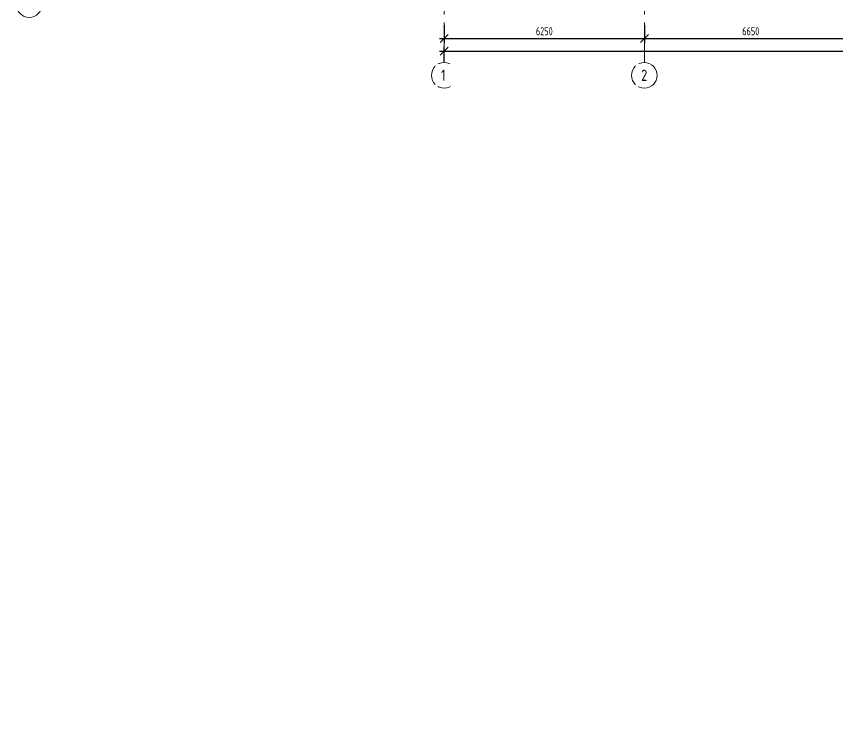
# Model space of a CAD drawing. Header units: millimetres. Extents: x -8417289 to 9420486, y 0 to 208205.
# Drawn here: x -360106 to -334456, y 32845 to 54835 of the extents above; entities that cross this region are included whole.
import ezdxf
from ezdxf import colors
from ezdxf.entities.mleader import LeaderData, LeaderLine
from ezdxf.math import Vec2, Vec3

# ---------------------------------------------------------------- set-up
doc = ezdxf.new("R2010")
doc.units = ezdxf.units.MM
doc.header["$MEASUREMENT"] = 0
doc.linetypes.add('CENTER', pattern=[2, 1.25, -0.25, 0.25, -0.25])
doc.layers.get('0').update_dxf_attribs({"color": 250, "lineweight": 9})
for name, color, linetype, lineweight in [('АР_Оси', 195, 'Continuous', 9), ('АР_Оси размеры', 164, 'Continuous', 9), ('АР_Отметки', 250, 'Continuous', 15)]:
    doc.layers.add(name, color=color, linetype=linetype, lineweight=lineweight)
doc.styles.add('ISOCPEUR', font='isocpeur.TTF', dxfattribs={"width": 0.7})
doc.styles.add('ГОСТ 2.304', font='isocpeur.TTF', dxfattribs={"width": 0.7})
doc.dimstyles.new('СПДС', dxfattribs={"dimscale": 100, "dimtxt": 2.5, "dimasz": 2.5, "dimexe": 1.5, "dimexo": 0, "dimgap": 1, "dimtad": 1, "dimdec": 0, "dimrnd": 1, "dimtxsty": 'ГОСТ 2.304', "dimblk": 'OBLIQUE', "dimcen": 2.5, "dimdle": 1.5, "dimadec": 0, "dimazin": 2, "dimtfac": 0.75, "dimtdec": 0, "dimtmove": 1, "dimatfit": 3, "dimfxl": 1, "dimtolj": 1, "dimarcsym": 1})

# ---------------------------------------------------------------- blocks, each defined once
blk = doc.blocks.new('_Oblique')
at = {"color": 0, "linetype": 'ByBlock', "lineweight": -2}
blk.add_line((-0.5, -0.5), (0.5, 0.5), dxfattribs=at)
blk = doc.blocks.new('*D563')
at = {"layer": 'АР_Оси размеры', "color": 0, "lineweight": -2, "ltscale": 100, "transparency": 16777216}
for p, q in [((-346742, 54557), (-346742, 53997)), ((-340492, 54557), (-340492, 53997)), ((-346892, 54147), (-340342, 54147))]:
    blk.add_line(p, q, dxfattribs=at)
at = {"layer": 'АР_Оси размеры', "color": 0, "lineweight": -2, "ltscale": 100, "transparency": 16777216, "xscale": 250, "yscale": 250, "zscale": 250, "rotation": 180}
blk.add_blockref('_Oblique', (-346742, 54147), dxfattribs=at)
at = {"layer": 'АР_Оси размеры', "color": 0, "lineweight": -2, "ltscale": 100, "transparency": 16777216, "xscale": 250, "yscale": 250, "zscale": 250}
blk.add_blockref('_Oblique', (-340492, 54147), dxfattribs=at)
at = {"layer": 'АР_Оси размеры', "color": 0, "ltscale": 100, "transparency": 16777216, "insert": (-343617, 54372), "char_height": 250, "attachment_point": 5, "style": 'ГОСТ 2.304'}
blk.add_mtext('\\A1;6250', dxfattribs=at)
blk = doc.blocks.new('*D564')
at = {"layer": 'АР_Оси размеры', "color": 0, "lineweight": -2, "ltscale": 100, "transparency": 16777216}
for p, q in [((-333842, 54971), (-333842, 53997)), ((-340492, 54557), (-340492, 53997)), ((-340642, 54147), (-333692, 54147))]:
    blk.add_line(p, q, dxfattribs=at)
at = {"layer": 'АР_Оси размеры', "color": 0, "lineweight": -2, "ltscale": 100, "transparency": 16777216, "xscale": 250, "yscale": 250, "zscale": 250, "rotation": 180}
blk.add_blockref('_Oblique', (-340492, 54147), dxfattribs=at)
at = {"layer": 'АР_Оси размеры', "color": 0, "lineweight": -2, "ltscale": 100, "transparency": 16777216, "xscale": 250, "yscale": 250, "zscale": 250}
blk.add_blockref('_Oblique', (-333842, 54147), dxfattribs=at)
at = {"layer": 'АР_Оси размеры', "color": 0, "ltscale": 100, "transparency": 16777216, "insert": (-337167, 54372), "char_height": 250, "attachment_point": 5, "style": 'ГОСТ 2.304'}
blk.add_mtext('\\A1;6650', dxfattribs=at)
blk = doc.blocks.new('*D562')
at = {"layer": 'АР_Оси размеры', "color": 0, "lineweight": -2, "ltscale": 100, "transparency": 16777216}
for p, q in [((-346742, 53419), (-346742, 53895)), ((-278327, 53419), (-278327, 53895)), ((-346892, 53745), (-278177, 53745))]:
    blk.add_line(p, q, dxfattribs=at)
at = {"layer": 'АР_Оси размеры', "color": 0, "lineweight": -2, "ltscale": 100, "transparency": 16777216, "xscale": 250, "yscale": 250, "zscale": 250, "rotation": 180}
blk.add_blockref('_Oblique', (-346742, 53745), dxfattribs=at)
at = {"layer": 'АР_Оси размеры', "color": 0, "lineweight": -2, "ltscale": 100, "transparency": 16777216, "xscale": 250, "yscale": 250, "zscale": 250}
blk.add_blockref('_Oblique', (-278327, 53745), dxfattribs=at)
at = {"layer": 'АР_Оси размеры', "color": 0, "ltscale": 100, "transparency": 16777216, "insert": (-312535, 53970), "char_height": 250, "attachment_point": 5, "style": 'ГОСТ 2.304'}
blk.add_mtext('\\A1;68415', dxfattribs=at)
blk = doc.blocks.new('_DotSmall')
at = {"color": 0, "linetype": 'ByBlock', "const_width": 0.5}
blk.add_lwpolyline([(-0.0625, 0, 1), (0.0625, 0, 1)], format="xyb", close=True, dxfattribs=at)

msp = doc.modelspace()

# ---------------------------------------------------------------- linework, layer by layer
at = {"layer": 'АР_Оси', "linetype": 'CENTER', "ltscale": 1000}
for p, q in [((-340492, 53394.4), (-340492, 87278.3)), ((-346742, 53394.4), (-346742, 67872.5))]:
    msp.add_line(p, q, dxfattribs=at)
at = {"layer": 'АР_Оси', "ltscale": 0.5}
for centre in [(-359705.8, 55205.7), (-346742, 52994.4), (-340492, 52994.4)]:
    msp.add_circle(centre, 400, dxfattribs=at)

# ---------------------------------------------------------------- dimensions: what is measured, and where the dimension line sits
at = {"layer": 'АР_Оси размеры', "ltscale": 100}
for base, p1, p2, picture, middle in [((-333842, 54147.1), (-340492, 54557), (-333842, 54970.9), '*D564', (-337167, 54372.1)), ((-340492, 54147.1), (-346742, 54557), (-340492, 54557), '*D563', (-343617, 54372.1))]:
    dim = msp.add_linear_dim(base=base, p1=p1, p2=p2, dimstyle='СПДС', dxfattribs=at)
    dim.commit()
    dim.dimension.update_dxf_attribs({"geometry": picture, "text_midpoint": middle})

# ---------------------------------------------------------------- leaders
at = {"layer": 'АР_Отметки'}
ml = msp.add_multileader_mtext('Standard', dxfattribs=at)
ml.set_content('{\\W0.8;-2,250}', color=256, style='ISOCPEUR')
ml.set_leader_properties(color=256, linetype='Continuous', lineweight=-1)
ml.set_arrow_properties(name='DOTSMALL')
ml.build(insert=Vec2(0, 0))
ml.multileader.update_dxf_attribs({"has_text_frame": 1, "text_left_attachment_type": 4, "text_right_attachment_type": 4, "dogleg_length": 100, "arrow_head_size": 180})
ctx = ml.context
ctx.base_point, ctx.char_height, ctx.arrow_head_size, ctx.landing_gap_size, ctx.plane_origin = Vec3(-336127.5, 116985.9, 0), 250, 180, 50, Vec3(-337174, 115928.8, 0)
ctx.left_attachment, ctx.right_attachment = 4, 4
notes = []
notes.append((ctx, [(0, (0, 0, 0), (0, 0), (1, 0), 1, [])]))
ctx.mtext.insert, ctx.mtext.width, ctx.mtext.defined_height, ctx.mtext.line_spacing_style, ctx.mtext.flow_direction = Vec3(-336077.5, 117319.2, 0), 769.989, 343.9, 2, 5
for ctx, leaders in notes:
    for number, flags, end, landing, length, lines in leaders:
        leader = LeaderData()
        leader.index, (leader.has_last_leader_line, leader.has_dogleg_vector, leader.attachment_direction) = number, flags
        leader.last_leader_point, leader.dogleg_vector, leader.dogleg_length = Vec3(end), Vec3(landing), length
        for number, points, colour, breaks in lines:
            line = LeaderLine()
            line.index, line.vertices, line.color, line.breaks = number, Vec3.list(points), colors.encode_raw_color(colour), breaks
            leader.lines.append(line)
        ctx.leaders.append(leader)

# ---------------------------------------------------------------- next in the draw order: texts
at = {"layer": 'АР_Оси', "insert": (-346841.8, 53172.2), "char_height": 350, "attachment_point": 1, "line_spacing_factor": 1.149209, "style": 'ГОСТ 2.304', "bg_fill": 2}
msp.add_mtext('{\\W0.8;1}', dxfattribs=at)
at = {"layer": 'АР_Оси', "insert": (-340591.8, 53172.2), "char_height": 350, "width": 114.629, "attachment_point": 1, "line_spacing_factor": 1.149209, "style": 'ГОСТ 2.304', "bg_fill": 2}
msp.add_mtext('{\\W0.8;2}', dxfattribs=at)

# ---------------------------------------------------------------- next in the draw order: dimensions: what is measured, and where the dimension line sits
at = {"layer": 'АР_Оси размеры', "ltscale": 100}
dim = msp.add_linear_dim(base=(-278327, 53745), p1=(-346742, 53419.4), p2=(-278327, 53419.4), dimstyle='СПДС', dxfattribs=at)
dim.commit()
dim.dimension.update_dxf_attribs({"geometry": '*D562', "text_midpoint": (-312534.5, 53970)})

# ---------------------------------------------------------------- next in the draw order: leaders
at = {"layer": 'АР_Отметки'}
ml = msp.add_multileader_mtext('Standard', dxfattribs=at)
ml.set_content('{\\W0.8;-2,500}', color=256, style='ISOCPEUR')
ml.set_leader_properties(color=256, linetype='Continuous', lineweight=-1)
ml.set_arrow_properties(name='DOTSMALL')
ml.build(insert=Vec2(0, 0))
ml.multileader.update_dxf_attribs({"has_text_frame": 1, "text_left_attachment_type": 4, "text_right_attachment_type": 4, "dogleg_length": 100, "arrow_head_size": 180})
ctx = ml.context
ctx.base_point, ctx.char_height, ctx.arrow_head_size, ctx.landing_gap_size, ctx.plane_origin = Vec3(-348917.1, 102167.8), 250, 180, 50, Vec3(-348638.6, 101601.3)
ctx.left_attachment, ctx.right_attachment = 4, 4
notes = []
notes.append((ctx, [(0, (0, 0, 0), (0, 0), (1, 0), 1, [])]))
ctx.mtext.insert, ctx.mtext.width, ctx.mtext.line_spacing_style, ctx.mtext.flow_direction = Vec3(-348867.1, 102501.1), 749.69, 2, 5
ml = msp.add_multileader_mtext('Standard', dxfattribs=at)
ml.set_content('{\\W0.8;-2,400}', color=256, style='ISOCPEUR')
ml.set_leader_properties(color=256, linetype='Continuous', lineweight=-1)
ml.set_arrow_properties(name='DOTSMALL')
ml.build(insert=Vec2(0, 0))
ml.multileader.update_dxf_attribs({"has_text_frame": 1, "text_left_attachment_type": 4, "text_right_attachment_type": 4, "dogleg_length": 100, "arrow_head_size": 180})
ctx = ml.context
ctx.base_point, ctx.char_height, ctx.arrow_head_size, ctx.landing_gap_size, ctx.plane_origin = Vec3(-345559.6, 101933.6), 250, 180, 50, Vec3(-345641, 100655.5)
ctx.left_attachment, ctx.right_attachment = 4, 4
notes.append((ctx, [(0, (0, 0, 0), (0, 0), (1, 0), 1, [])]))
ctx.mtext.insert, ctx.mtext.width, ctx.mtext.defined_height, ctx.mtext.line_spacing_style, ctx.mtext.flow_direction = Vec3(-345509.6, 102266.9), 769.989, 343.9, 2, 5
ml = msp.add_multileader_mtext('Standard', dxfattribs=at)
ml.set_content('{\\W0.8;-2,550}', color=256, style='ISOCPEUR')
ml.set_leader_properties(color=256, linetype='Continuous', lineweight=-1)
ml.set_arrow_properties(name='DOTSMALL')
ml.build(insert=Vec2(0, 0))
ml.multileader.update_dxf_attribs({"has_text_frame": 1, "text_left_attachment_type": 4, "text_right_attachment_type": 4, "dogleg_length": 100, "arrow_head_size": 180})
ctx = ml.context
ctx.base_point, ctx.char_height, ctx.arrow_head_size, ctx.landing_gap_size, ctx.plane_origin = Vec3(-342033.3, 92368.1), 250, 180, 50, Vec3(-342114.6, 91100.5)
ctx.left_attachment, ctx.right_attachment = 4, 4
notes.append((ctx, [(0, (0, 0, 0), (0, 0), (1, 0), 1, [])]))
ctx.mtext.insert, ctx.mtext.width, ctx.mtext.line_spacing_style, ctx.mtext.flow_direction = Vec3(-341983.3, 92701.4), 852.697, 2, 5
for ctx, leaders in notes:
    for number, flags, end, landing, length, lines in leaders:
        leader = LeaderData()
        leader.index, (leader.has_last_leader_line, leader.has_dogleg_vector, leader.attachment_direction) = number, flags
        leader.last_leader_point, leader.dogleg_vector, leader.dogleg_length = Vec3(end), Vec3(landing), length
        for number, points, colour, breaks in lines:
            line = LeaderLine()
            line.index, line.vertices, line.color, line.breaks = number, Vec3.list(points), colors.encode_raw_color(colour), breaks
            leader.lines.append(line)
        ctx.leaders.append(leader)

doc.saveas('drawing.dxf')
